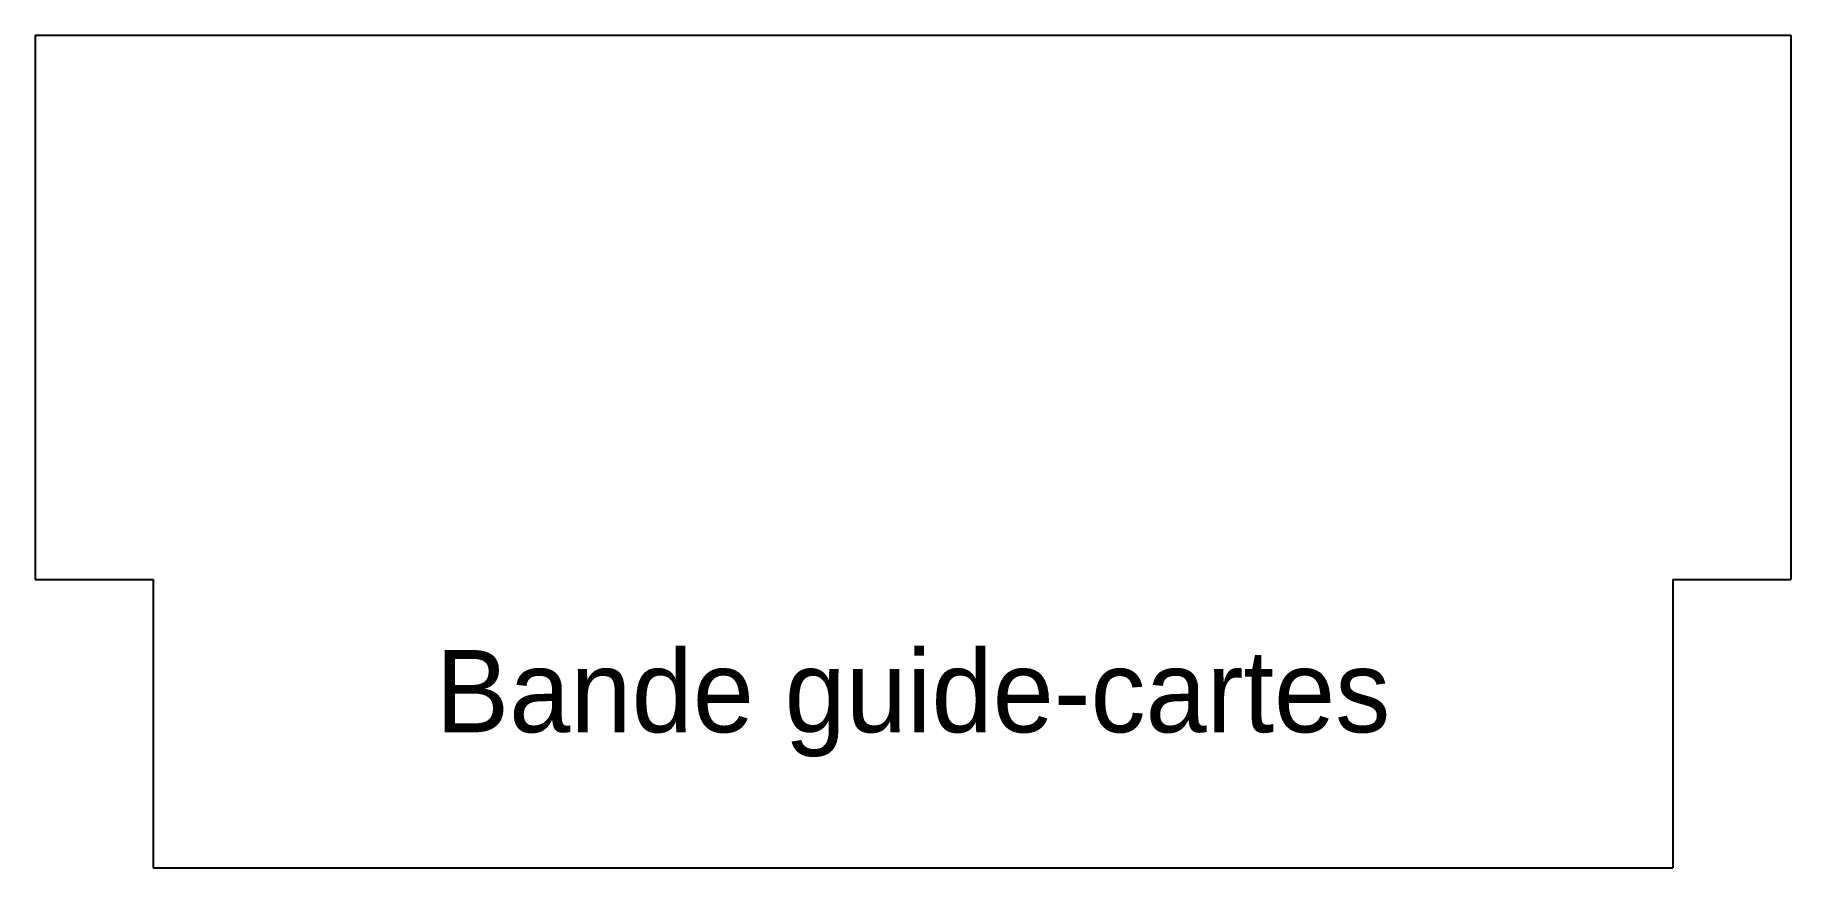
# Model space of a CAD drawing. Header units: millimetres. Extents: x 0 to 64, y 0 to 30.3.
import ezdxf
from ezdxf.enums import TextEntityAlignment as Align

# ---------------------------------------------------------------- set-up
doc = ezdxf.new("R2010")
doc.units = ezdxf.units.MM
doc.layers.add('BANDE_GUIDE', color=1, linetype='CONTINUOUS')
doc.layers.add('GRAVURE', color=2, linetype='CONTINUOUS')

msp = doc.modelspace()

# ---------------------------------------------------------------- linework, layer by layer
at = {"layer": 'BANDE_GUIDE'}
for p, q in [((0, 30.333), (64, 30.333)), ((0, 30.333), (0, 10.5)), ((64, 30.333), (64, 10.5)), ((0, 10.5), (4.3, 10.5)), ((4.3, 10.5), (4.3, 0)), ((59.7, 10.5), (64, 10.5)), ((59.7, 10.5), (59.7, 0)), ((4.3, 0), (59.7, 0))]:
    msp.add_line(p, q, dxfattribs=at)

# ---------------------------------------------------------------- texts
at = {"layer": 'GRAVURE'}
msp.add_text('Bande guide-cartes', height=3, dxfattribs=at).set_placement((32, 6.0666), align=Align.MIDDLE)

doc.saveas('drawing.dxf')
